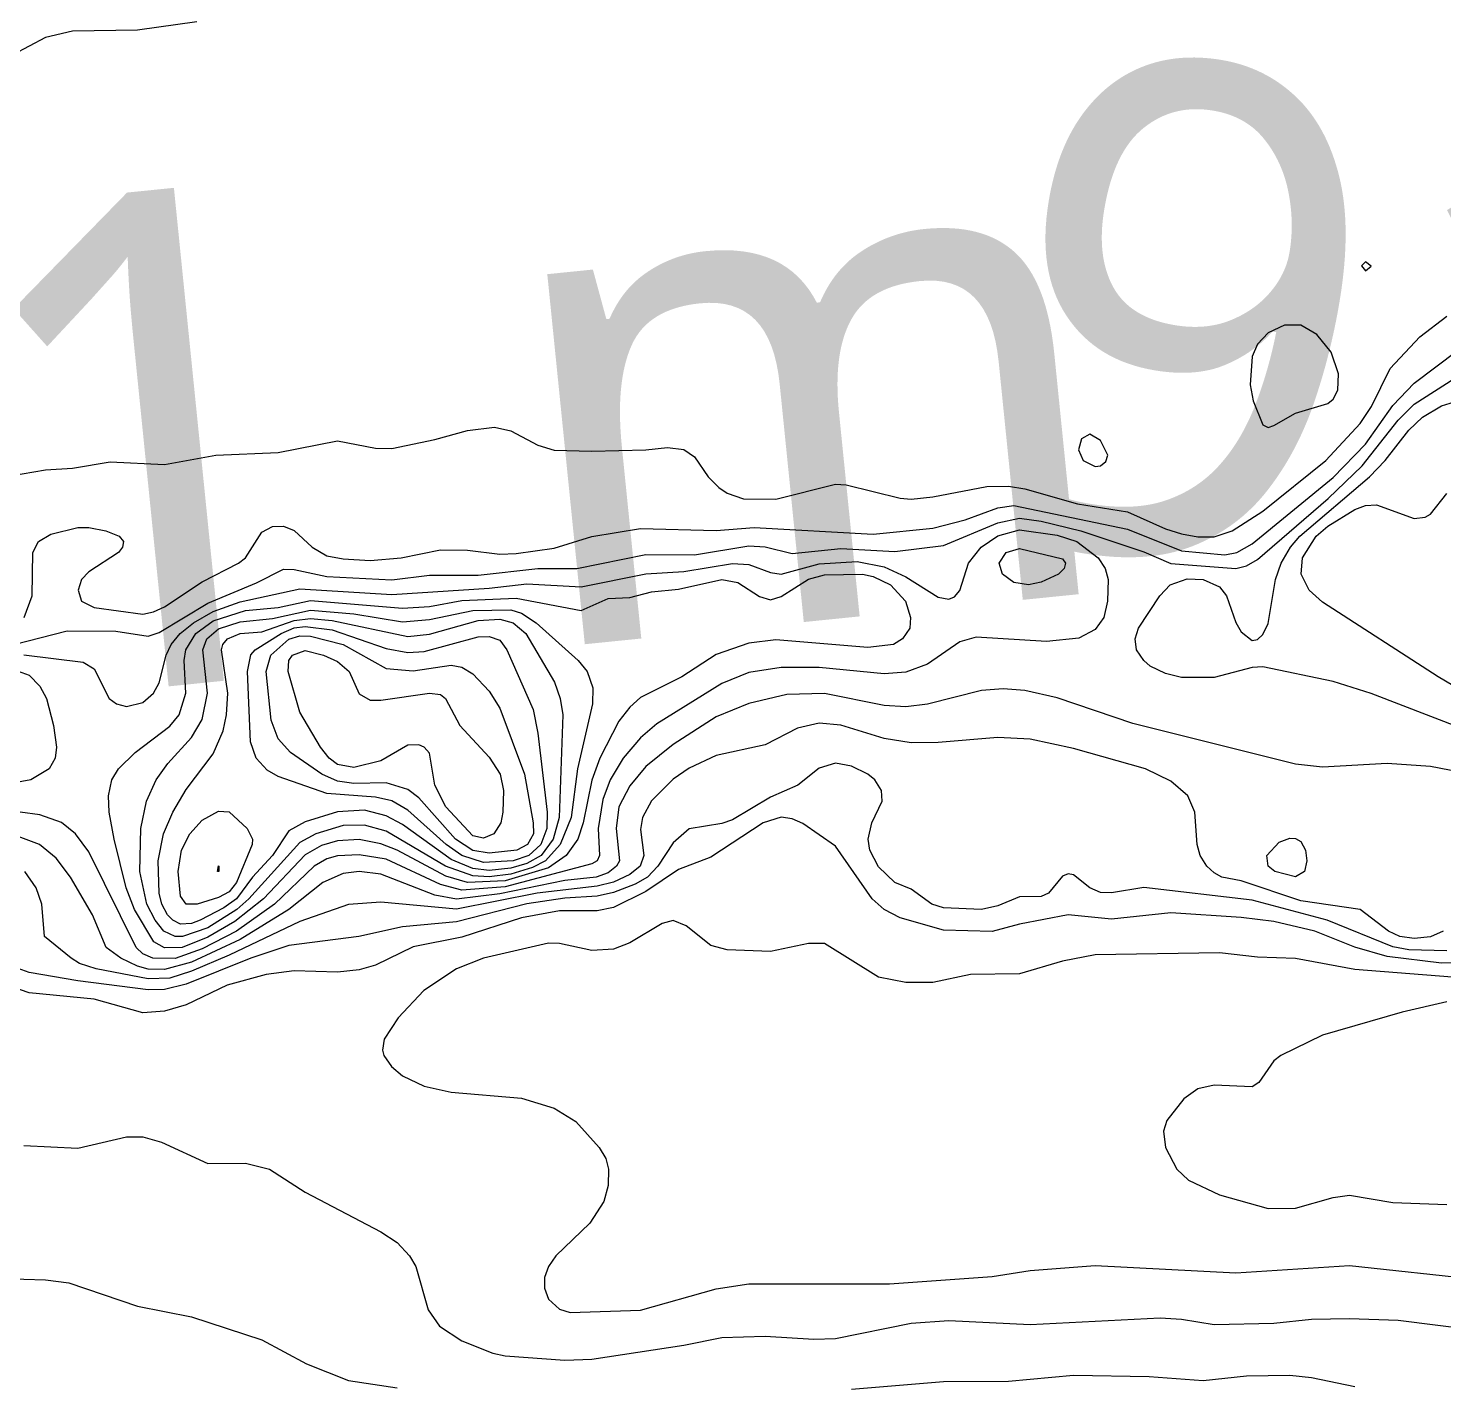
# Model space of a CAD drawing. Extents: x 474277 to 475042, y 254928 to 255625.
# Drawn here: x 474614.99 to 474635.03, y 255585.52 to 255604.72 of the extents above; entities that cross this region are included whole.
import ezdxf

# ---------------------------------------------------------------- set-up
doc = ezdxf.new("R2010")
doc.units = 0
doc.header["$MEASUREMENT"] = 0
doc.layers.add('BaseMapV2_DTM_export_MonNov09090547073261 — entities', color=1, linetype='CONTINUOUS')
doc.styles.get("Standard").update_dxf_attribs({"font": 'romans.shx'})

msp = doc.modelspace()

# ---------------------------------------------------------------- linework, layer by layer
at = {"layer": 'BaseMapV2_DTM_export_MonNov09090547073261 — entities', "color": 15, "linetype": 'Continuous', "true_color": 0xb7484b}
for points in [[(474617.379, 255604.811, 90.25), (474616.536, 255604.692, 90.25), (474615.616, 255604.675, 90.25), (474615.232, 255604.588, 90.25), (474614.772, 255604.34, 90.25)], [(474634.018, 255601.344, 90), (474633.941, 255601.406, 90), (474633.881, 255601.352, 90), (474633.941, 255601.281, 90), (474634.018, 255601.344, 90)], [(474614.236, 255598.291, 90.25), (474615.232, 255598.461, 90.25), (474615.616, 255598.481, 90.25), (474616.152, 255598.574, 90.25), (474616.919, 255598.533, 90.25), (474617.647, 255598.669, 90.25), (474618.529, 255598.705, 90.25), (474619.373, 255598.872, 90.25), (474619.91, 255598.768, 90.25), (474620.14, 255598.761, 90.25), (474620.753, 255598.888, 90.25), (474621.213, 255599.019, 90.25), (474621.596, 255599.064, 90.25), (474621.827, 255599.011, 90.25), (474622.21, 255598.809, 90.25), (474622.44, 255598.739, 90.25), (474622.977, 255598.722, 90.25), (474623.743, 255598.742, 90.25), (474624.05, 255598.778, 90.25), (474624.28, 255598.746, 90.25), (474624.433, 255598.645, 90.25), (474624.624, 255598.362, 90.25), (474624.777, 255598.209, 90.25), (474624.894, 255598.128, 90.25), (474625.124, 255598.049, 90.25), (474625.584, 255598.044, 90.25), (474626.427, 255598.256, 90.25), (474626.58, 255598.249, 90.25), (474627.347, 255598.057, 90.25), (474627.501, 255598.046, 90.25), (474627.807, 255598.076, 90.25), (474628.574, 255598.223, 90.25), (474628.881, 255598.226, 90.25), (474629.111, 255598.188, 90.25), (474629.86, 255597.979, 90.25), (474630.568, 255597.863, 90.25), (474631.104, 255597.624, 90.25), (474631.334, 255597.554, 90.25), (474631.564, 255597.509, 90.25), (474631.794, 255597.511, 90.25), (474632.052, 255597.595, 90.25), (474632.484, 255597.876, 90.25), (474633.379, 255598.592, 90.25), (474633.865, 255599.116, 90.25), (474634.024, 255599.359, 90.25), (474634.289, 255599.896, 90.25), (474634.708, 255600.346, 90.25), (474635.091, 255600.637, 90.25)], [(474614.934, 255596.369, 90.5), (474615.046, 255596.675, 90.5), (474615.053, 255597.289, 90.5), (474615.133, 255597.442, 90.5), (474615.309, 255597.55, 90.5), (474615.692, 255597.641, 90.5), (474615.846, 255597.643, 90.5), (474616.09, 255597.595, 90.5), (474616.279, 255597.519, 90.5), (474616.341, 255597.442, 90.5), (474616.327, 255597.365, 90.5), (474616.267, 255597.289, 90.5), (474615.846, 255597.014, 90.5), (474615.743, 255596.905, 90.5), (474615.696, 255596.752, 90.5), (474615.744, 255596.599, 90.5), (474615.922, 255596.507, 90.5), (474616.613, 255596.415, 90.5), (474616.766, 255596.445, 90.5), (474616.919, 255596.517, 90.5), (474617.456, 255596.872, 90.5), (474617.971, 255597.135, 90.5), (474618.069, 255597.214, 90.5), (474618.299, 255597.574, 90.5), (474618.453, 255597.656, 90.5), (474618.606, 255597.659, 90.5), (474618.759, 255597.599, 90.5), (474619.015, 255597.365, 90.5), (474619.22, 255597.243, 90.5), (474619.45, 255597.196, 90.5), (474619.833, 255597.174, 90.5), (474620.275, 255597.212, 90.5), (474620.83, 255597.326, 90.5), (474621.213, 255597.322, 90.5), (474621.673, 255597.264, 90.5), (474621.903, 255597.273, 90.5), (474622.44, 255597.35, 90.5), (474622.977, 255597.514, 90.5), (474623.667, 255597.627, 90.5), (474624.74, 255597.601, 90.5), (474625.277, 255597.644, 90.5), (474626.964, 255597.548, 90.5), (474627.807, 255597.634, 90.5), (474628.267, 255597.751, 90.5), (474628.727, 255597.923, 90.5), (474628.957, 255597.955, 90.5), (474630.568, 255597.618, 90.5), (474631.334, 255597.312, 90.5), (474631.948, 255597.255, 90.5), (474632.117, 255597.289, 90.5), (474632.331, 255597.411, 90.5), (474633.481, 255598.352, 90.5), (474633.939, 255598.822, 90.5), (474634.325, 255599.372, 90.5), (474634.631, 255599.686, 90.5), (474635.552, 255600.383, 90.5)], [(474632.638, 255599.089, 90), (474632.945, 255599.261, 90), (474633.405, 255599.398, 90), (474633.481, 255599.463, 90), (474633.549, 255599.589, 90), (474633.557, 255599.819, 90), (474633.453, 255600.126, 90), (474633.251, 255600.377, 90), (474633.021, 255600.511, 90), (474632.791, 255600.508, 90), (474632.561, 255600.401, 90), (474632.408, 255600.243, 90), (474632.331, 255600.067, 90), (474632.306, 255599.666, 90), (474632.348, 255599.436, 90), (474632.484, 255599.098, 90), (474632.561, 255599.06, 90), (474632.638, 255599.089, 90)], [(474614.783, 255595.985, 90.75), (474615.539, 255596.179, 90.75), (474616.229, 255596.174, 90.75), (474616.689, 255596.1, 90.75), (474616.843, 255596.156, 90.75), (474617.533, 255596.572, 90.75), (474618.223, 255596.857, 90.75), (474618.606, 255597.05, 90.75), (474618.759, 255597.046, 90.75), (474619.22, 255596.95, 90.75), (474620.14, 255596.902, 90.75), (474620.676, 255596.965, 90.75), (474621.366, 255596.966, 90.75), (474622.21, 255597.06, 90.75), (474622.765, 255597.059, 90.75), (474623.743, 255597.259, 90.75), (474624.433, 255597.257, 90.75), (474625.2, 255597.381, 90.75), (474625.43, 255597.368, 90.75), (474625.814, 255597.274, 90.75), (474626.504, 255597.343, 90.75), (474627.271, 255597.303, 90.75), (474627.961, 255597.388, 90.75), (474628.727, 255597.71, 90.75), (474629.034, 255597.774, 90.75), (474629.341, 255597.732, 90.75), (474629.906, 255597.595, 90.75), (474630.798, 255597.297, 90.75), (474631.181, 255597.132, 90.75), (474632.101, 255597.063, 90.75), (474632.254, 255597.098, 90.75), (474632.408, 255597.191, 90.75), (474633.412, 255598.055, 90.75), (474633.891, 255598.515, 90.75), (474634.401, 255599.163, 90.75), (474634.631, 255599.39, 90.75), (474635.782, 255600.129, 90.75)], [(474636.165, 255594.463, 91), (474634.018, 255595.289, 91), (474633.481, 255595.459, 91), (474632.484, 255595.667, 91), (474632.331, 255595.659, 91), (474631.794, 255595.514, 91), (474631.334, 255595.518, 91), (474631.104, 255595.574, 91), (474630.89, 255595.678, 91), (474630.797, 255595.755, 91), (474630.692, 255595.908, 91), (474630.674, 255596.062, 91), (474630.723, 255596.215, 91), (474631.026, 255596.675, 91), (474631.17, 255596.829, 91), (474631.411, 255596.916, 91), (474631.641, 255596.903, 91), (474631.871, 255596.802, 91), (474631.97, 255596.675, 91), (474632.101, 255596.297, 91), (474632.178, 255596.164, 91), (474632.331, 255596.043, 91), (474632.408, 255596.055, 91), (474632.484, 255596.125, 91), (474632.561, 255596.28, 91), (474632.663, 255596.905, 91), (474632.743, 255597.135, 91), (474632.877, 255597.365, 91), (474633.009, 255597.519, 91), (474633.994, 255598.362, 91), (474634.219, 255598.592, 91), (474634.555, 255599.023, 91), (474634.747, 255599.206, 91), (474635.015, 255599.366, 91), (474635.628, 255599.557, 91)], [(474630.108, 255598.509, 90), (474630.184, 255598.518, 90), (474630.261, 255598.578, 90), (474630.289, 255598.669, 90), (474630.184, 255598.877, 90), (474630.031, 255598.964, 90), (474629.914, 255598.899, 90), (474629.871, 255598.745, 90), (474629.939, 255598.592, 90), (474630.108, 255598.509, 90)], [(474635.618, 255595.142, 91.25), (474634.971, 255595.525, 91.25), (474633.328, 255596.583, 91.25), (474633.14, 255596.752, 91.25), (474633.026, 255596.982, 91.25), (474633.045, 255597.212, 91.25), (474633.238, 255597.519, 91.25), (474633.405, 255597.662, 91.25), (474633.788, 255597.899, 91.25), (474633.941, 255597.953, 91.25), (474634.095, 255597.964, 91.25), (474634.631, 255597.769, 91.25), (474634.785, 255597.787, 91.25), (474634.861, 255597.831, 91.25), (474635.091, 255598.122, 91.25)], [(474614.926, 255595.836, 91), (474615.769, 255595.735, 91), (474615.922, 255595.638, 91), (474616.137, 255595.218, 91), (474616.238, 255595.142, 91), (474616.382, 255595.106, 91), (474616.613, 255595.16, 91), (474616.766, 255595.295, 91), (474616.843, 255595.441, 91), (474616.945, 255595.832, 91), (474617.017, 255595.985, 91), (474617.144, 255596.138, 91), (474617.329, 255596.292, 91), (474617.609, 255596.451, 91), (474617.993, 255596.591, 91), (474618.836, 255596.772, 91), (474620.14, 255596.693, 91), (474621.52, 255596.781, 91), (474622.057, 255596.846, 91), (474622.823, 255596.802, 91), (474623.743, 255596.984, 91), (474624.28, 255597.021, 91), (474624.97, 255597.133, 91), (474625.2, 255597.12, 91), (474625.507, 255597.005, 91), (474625.66, 255596.98, 91), (474626.197, 255597.126, 91), (474626.734, 255597.162, 91), (474627.117, 255597.083, 91), (474627.424, 255596.941, 91), (474627.884, 255596.657, 91), (474628.037, 255596.627, 91), (474628.114, 255596.658, 91), (474628.191, 255596.751, 91), (474628.315, 255597.135, 91), (474628.494, 255597.365, 91), (474628.727, 255597.524, 91), (474629.034, 255597.607, 91), (474629.571, 255597.532, 91), (474629.851, 255597.442, 91), (474630.149, 255597.212, 91), (474630.25, 255597.059, 91), (474630.291, 255596.905, 91), (474630.285, 255596.599, 91), (474630.229, 255596.369, 91), (474630.108, 255596.195, 91), (474629.878, 255596.072, 91), (474629.417, 255596.026, 91), (474628.421, 255596.09, 91), (474628.191, 255596.022, 91), (474627.731, 255595.705, 91), (474627.424, 255595.591, 91), (474627.117, 255595.566, 91), (474626.197, 255595.656, 91), (474625.66, 255595.658, 91), (474625.2, 255595.586, 91), (474624.817, 255595.43, 91), (474623.897, 255594.861, 91), (474623.667, 255594.663, 91), (474623.422, 255594.375, 91), (474623.237, 255594.068, 91), (474623.13, 255593.786, 91), (474623.064, 255593.378, 91), (474623.086, 255592.995, 91), (474623.052, 255592.918, 91), (474622.977, 255592.873, 91), (474621.75, 255592.551, 91), (474621.136, 255592.504, 91), (474620.83, 255592.58, 91), (474620.063, 255592.94, 91), (474619.68, 255593.002, 91), (474619.373, 255592.989, 91), (474619.22, 255592.944, 91), (474619.04, 255592.841, 91), (474618.48, 255592.305, 91), (474617.939, 255591.921, 91), (474617.456, 255591.67, 91), (474617.073, 255591.534, 91), (474616.753, 255591.538, 91), (474616.613, 255591.6, 91), (474616.52, 255591.691, 91), (474615.846, 255593.047, 91), (474615.661, 255593.301, 91), (474615.462, 255593.461, 91), (474615.156, 255593.57, 91), (474614.312, 255593.681, 91)], [(474629.166, 255596.829, 91.25), (474628.957, 255596.862, 91.25), (474628.797, 255596.982, 91.25), (474628.75, 255597.135, 91.25), (474628.847, 255597.289, 91.25), (474629.034, 255597.344, 91.25), (474629.647, 255597.2, 91.25), (474629.687, 255597.135, 91.25), (474629.669, 255597.059, 91.25), (474629.59, 255596.982, 91.25), (474629.341, 255596.868, 91.25), (474629.166, 255596.829, 91.25)], [(474617.17, 255591.691, 91.25), (474616.919, 255591.687, 91.25), (474616.768, 255591.768, 91.25), (474616.495, 255592.228, 91.25), (474616.378, 255592.535, 91.25), (474616.208, 255593.225, 91.25), (474616.137, 255593.608, 91.25), (474616.126, 255593.838, 91.25), (474616.176, 255594.068, 91.25), (474616.269, 255594.222, 91.25), (474616.505, 255594.452, 91.25), (474616.996, 255594.825, 91.25), (474617.13, 255594.988, 91.25), (474617.224, 255595.295, 91.25), (474617.2, 255595.755, 91.25), (474617.222, 255595.908, 91.25), (474617.365, 255596.138, 91.25), (474617.609, 255596.319, 91.25), (474618.069, 255596.466, 91.25), (474618.529, 255596.508, 91.25), (474618.989, 255596.607, 91.25), (474620.293, 255596.498, 91.25), (474620.676, 255596.524, 91.25), (474621.136, 255596.609, 91.25), (474621.903, 255596.639, 91.25), (474622.823, 255596.466, 91.25), (474623.207, 255596.634, 91.25), (474623.513, 255596.648, 91.25), (474623.82, 255596.731, 91.25), (474624.203, 255596.768, 91.25), (474624.817, 255596.903, 91.25), (474625.047, 255596.863, 91.25), (474625.354, 255596.662, 91.25), (474625.507, 255596.615, 91.25), (474625.66, 255596.664, 91.25), (474626.044, 255596.912, 91.25), (474626.274, 255596.973, 91.25), (474626.81, 255596.979, 91.25), (474626.964, 255596.95, 91.25), (474627.206, 255596.829, 91.25), (474627.421, 255596.599, 91.25), (474627.492, 255596.369, 91.25), (474627.48, 255596.215, 91.25), (474627.379, 255596.062, 91.25), (474627.249, 255595.985, 91.25), (474626.887, 255595.941, 91.25), (474625.584, 255596.051, 91.25), (474625.2, 255596.003, 91.25), (474624.74, 255595.844, 91.25), (474624.25, 255595.525, 91.25), (474623.667, 255595.234, 91.25), (474623.513, 255595.097, 91.25), (474623.36, 255594.899, 91.25), (474623.087, 255594.375, 91.25), (474622.977, 255594.059, 91.25), (474622.853, 255593.455, 91.25), (474622.778, 255593.225, 91.25), (474622.61, 255592.995, 91.25), (474622.363, 255592.818, 91.25), (474621.75, 255592.633, 91.25), (474621.213, 255592.612, 91.25), (474620.906, 255592.701, 91.25), (474620.216, 255593.068, 91.25), (474619.986, 255593.16, 91.25), (474619.68, 255593.22, 91.25), (474619.373, 255593.203, 91.25), (474619.143, 255593.137, 91.25), (474618.913, 255593.003, 91.25), (474618.323, 255592.381, 91.25), (474617.916, 255592.056, 91.25), (474617.533, 255591.834, 91.25), (474617.17, 255591.691, 91.25)], [(474617.177, 255591.845, 91.5), (474617.073, 255591.845, 91.5), (474616.913, 255591.921, 91.5), (474616.787, 255592.075, 91.5), (474616.672, 255592.305, 91.5), (474616.573, 255592.765, 91.5), (474616.586, 255593.378, 91.5), (474616.665, 255593.762, 91.5), (474616.802, 255594.068, 91.5), (474616.969, 255594.298, 91.5), (474617.303, 255594.667, 91.5), (474617.456, 255594.92, 91.5), (474617.53, 255595.295, 91.5), (474617.462, 255595.908, 91.5), (474617.52, 255596.062, 91.5), (474617.686, 255596.208, 91.5), (474617.993, 255596.307, 91.5), (474618.453, 255596.351, 91.5), (474618.989, 255596.472, 91.5), (474619.603, 255596.42, 91.5), (474620.293, 255596.304, 91.5), (474620.676, 255596.338, 91.5), (474621.29, 255596.467, 91.5), (474621.827, 255596.474, 91.5), (474621.98, 255596.426, 91.5), (474622.185, 255596.292, 91.5), (474622.782, 255595.755, 91.5), (474622.91, 255595.602, 91.5), (474622.988, 255595.372, 91.5), (474622.984, 255595.142, 91.5), (474622.771, 255594.222, 91.5), (474622.683, 255593.531, 91.5), (474622.529, 255593.148, 91.5), (474622.321, 255592.918, 91.5), (474622.133, 255592.821, 91.5), (474621.827, 255592.729, 91.5), (474621.52, 255592.692, 91.5), (474621.29, 255592.705, 91.5), (474620.903, 255592.841, 91.5), (474620.063, 255593.336, 91.5), (474619.756, 255593.424, 91.5), (474619.45, 255593.418, 91.5), (474619.066, 255593.302, 91.5), (474618.836, 255593.176, 91.5), (474618.115, 255592.381, 91.5), (474617.944, 255592.228, 91.5), (474617.533, 255591.969, 91.5), (474617.177, 255591.845, 91.5)], [(474617.427, 255592.075, 91.75), (474617.303, 255592.03, 91.75), (474617.149, 255592.022, 91.75), (474617.037, 255592.075, 91.75), (474616.962, 255592.151, 91.75), (474616.882, 255592.305, 91.75), (474616.846, 255592.458, 91.75), (474616.829, 255592.918, 91.75), (474616.905, 255593.301, 91.75), (474617.039, 255593.608, 91.75), (474617.226, 255593.93, 91.75), (474617.609, 255594.433, 91.75), (474617.751, 255594.758, 91.75), (474617.801, 255594.988, 91.75), (474617.818, 255595.295, 91.75), (474617.729, 255595.908, 91.75), (474617.749, 255595.985, 91.75), (474617.813, 255596.062, 91.75), (474617.992, 255596.138, 91.75), (474618.299, 255596.163, 91.75), (474618.759, 255596.326, 91.75), (474618.989, 255596.354, 91.75), (474619.296, 255596.326, 91.75), (474620.37, 255596.098, 91.75), (474620.676, 255596.132, 91.75), (474621.366, 255596.323, 91.75), (474621.673, 255596.343, 91.75), (474621.861, 255596.292, 91.75), (474622.039, 255596.138, 91.75), (474622.445, 255595.448, 91.75), (474622.529, 255595.218, 91.75), (474622.563, 255594.988, 91.75), (474622.513, 255593.531, 91.75), (474622.428, 255593.225, 91.75), (474622.258, 255592.995, 91.75), (474622.057, 255592.881, 91.75), (474621.827, 255592.813, 91.75), (474621.52, 255592.783, 91.75), (474621.29, 255592.81, 91.75), (474620.983, 255592.938, 91.75), (474620.293, 255593.434, 91.75), (474620.063, 255593.557, 91.75), (474619.756, 255593.634, 91.75), (474619.373, 255593.611, 91.75), (474618.913, 255593.471, 91.75), (474618.683, 255593.344, 91.75), (474618.45, 255592.995, 91.75), (474618.168, 255592.688, 91.75), (474617.939, 255592.381, 91.75), (474617.763, 255592.252, 91.75), (474617.427, 255592.075, 91.75)], [(474621.861, 255592.918, 92), (474621.443, 255592.893, 92), (474621.136, 255592.992, 92), (474620.914, 255593.148, 92), (474620.37, 255593.637, 92), (474620.14, 255593.767, 92), (474619.91, 255593.819, 92), (474619.22, 255593.874, 92), (474618.529, 255594.112, 92), (474618.376, 255594.202, 92), (474618.219, 255594.375, 92), (474618.14, 255594.605, 92), (474618.096, 255595.602, 92), (474618.146, 255595.838, 92), (474618.207, 255595.908, 92), (474618.572, 255596.138, 92), (474618.759, 255596.218, 92), (474618.913, 255596.239, 92), (474619.296, 255596.191, 92), (474620.063, 255595.927, 92), (474620.37, 255595.872, 92), (474620.6, 255595.886, 92), (474621.366, 255596.091, 92), (474621.52, 255596.096, 92), (474621.673, 255596.044, 92), (474621.771, 255595.908, 92), (474622.143, 255595.065, 92), (474622.21, 255594.728, 92), (474622.343, 255593.608, 92), (474622.337, 255593.378, 92), (474622.254, 255593.148, 92), (474622.082, 255592.995, 92), (474621.861, 255592.918, 92)], [(474621.915, 255593.071, 92.25), (474621.52, 255593.027, 92.25), (474621.29, 255593.065, 92.25), (474621.046, 255593.225, 92.25), (474620.523, 255593.811, 92.25), (474620.37, 255593.931, 92.25), (474620.063, 255594.024, 92.25), (474619.603, 255594.016, 92.25), (474619.373, 255594.045, 92.25), (474619.15, 255594.145, 92.25), (474618.705, 255594.452, 92.25), (474618.529, 255594.648, 92.25), (474618.432, 255594.912, 92.25), (474618.362, 255595.602, 92.25), (474618.429, 255595.832, 92.25), (474618.683, 255596.059, 92.25), (474618.836, 255596.105, 92.25), (474618.989, 255596.104, 92.25), (474619.45, 255595.984, 92.25), (474620.063, 255595.646, 92.25), (474620.446, 255595.609, 92.25), (474620.983, 255595.689, 92.25), (474621.136, 255595.661, 92.25), (474621.29, 255595.566, 92.25), (474621.52, 255595.323, 92.25), (474621.673, 255595.08, 92.25), (474622.02, 255594.145, 92.25), (474622.145, 255593.455, 92.25), (474622.147, 255593.301, 92.25), (474622.064, 255593.148, 92.25), (474621.915, 255593.071, 92.25)], [(474621.587, 255593.301, 92.5), (474621.443, 255593.239, 92.5), (474621.29, 255593.273, 92.5), (474620.906, 255593.682, 92.5), (474620.753, 255593.992, 92.5), (474620.676, 255594.446, 92.5), (474620.6, 255594.529, 92.5), (474620.523, 255594.561, 92.5), (474620.37, 255594.556, 92.5), (474619.986, 255594.336, 92.5), (474619.603, 255594.241, 92.5), (474619.373, 255594.283, 92.5), (474619.252, 255594.375, 92.5), (474619.13, 255594.528, 92.5), (474618.836, 255595.027, 92.5), (474618.673, 255595.602, 92.5), (474618.682, 255595.755, 92.5), (474618.735, 255595.832, 92.5), (474618.913, 255595.901, 92.5), (474619.172, 255595.832, 92.5), (474619.373, 255595.742, 92.5), (474619.537, 255595.602, 92.5), (474619.68, 255595.286, 92.5), (474619.833, 255595.197, 92.5), (474619.986, 255595.193, 92.5), (474620.676, 255595.296, 92.5), (474620.83, 255595.275, 92.5), (474620.904, 255595.218, 92.5), (474621.105, 255594.835, 92.5), (474621.52, 255594.387, 92.5), (474621.678, 255594.145, 92.5), (474621.726, 255593.915, 92.5), (474621.713, 255593.608, 92.5), (474621.687, 255593.455, 92.5), (474621.587, 255593.301, 92.5)], [(474614.849, 255595.605, 91.25), (474615.002, 255595.55, 91.25), (474615.156, 255595.393, 91.25), (474615.25, 255595.218, 91.25), (474615.348, 255594.835, 91.25), (474615.388, 255594.528, 91.25), (474615.373, 255594.375, 91.25), (474615.288, 255594.222, 91.25), (474615.025, 255594.068, 91.25)], [(474635.84, 255594.068, 90.75), (474634.861, 255594.254, 90.75), (474634.248, 255594.295, 90.75), (474633.328, 255594.247, 90.75), (474632.945, 255594.289, 90.75), (474630.644, 255594.865, 90.75), (474629.571, 255595.228, 90.75), (474629.111, 255595.332, 90.75), (474628.804, 255595.354, 90.75), (474628.497, 255595.331, 90.75), (474627.731, 255595.136, 90.75), (474627.424, 255595.099, 90.75), (474627.117, 255595.118, 90.75), (474626.274, 255595.288, 90.75), (474625.737, 255595.274, 90.75), (474625.2, 255595.148, 90.75), (474624.74, 255594.957, 90.75), (474624.127, 255594.565, 90.75), (474623.743, 255594.253, 90.75), (474623.513, 255593.979, 90.75), (474623.36, 255593.685, 90.75), (474623.319, 255593.378, 90.75), (474623.366, 255592.918, 90.75), (474623.327, 255592.841, 90.75), (474623.207, 255592.748, 90.75), (474623.037, 255592.688, 90.75), (474622.593, 255592.639, 90.75), (474621.673, 255592.448, 90.75), (474621.06, 255592.376, 90.75), (474620.753, 255592.43, 90.75), (474619.986, 255592.728, 90.75), (474619.68, 255592.767, 90.75), (474619.45, 255592.736, 90.75), (474619.164, 255592.611, 90.75), (474618.681, 255592.228, 90.75), (474617.993, 255591.803, 90.75), (474617.303, 255591.482, 90.75), (474616.919, 255591.376, 90.75), (474616.689, 255591.383, 90.75), (474616.536, 255591.424, 90.75), (474616.302, 255591.538, 90.75), (474616.096, 255591.691, 90.75), (474615.899, 255592.151, 90.75), (474615.587, 255592.688, 90.75), (474615.386, 255592.956, 90.75), (474615.151, 255593.148, 90.75), (474614.772, 255593.292, 90.75)], [(474635.038, 255591.921, 90.5), (474634.861, 255591.842, 90.5), (474634.631, 255591.819, 90.5), (474634.427, 255591.845, 90.5), (474634.267, 255591.921, 90.5), (474633.865, 255592.229, 90.5), (474633.021, 255592.349, 90.5), (474632.178, 255592.632, 90.5), (474631.903, 255592.688, 90.5), (474631.794, 255592.747, 90.5), (474631.689, 255592.841, 90.5), (474631.594, 255592.995, 90.5), (474631.556, 255593.148, 90.5), (474631.522, 255593.608, 90.5), (474631.423, 255593.838, 90.5), (474631.181, 255594.049, 90.5), (474630.821, 255594.222, 90.5), (474629.801, 255594.512, 90.5), (474629.187, 255594.642, 90.5), (474628.727, 255594.667, 90.5), (474627.884, 255594.593, 90.5), (474627.501, 255594.59, 90.5), (474627.117, 255594.651, 90.5), (474626.504, 255594.839, 90.5), (474626.197, 255594.871, 90.5), (474625.89, 255594.8, 90.5), (474625.43, 255594.56, 90.5), (474624.74, 255594.411, 90.5), (474624.357, 255594.229, 90.5), (474624.127, 255594.077, 90.5), (474623.82, 255593.769, 90.5), (474623.692, 255593.531, 90.5), (474623.667, 255593.363, 90.5), (474623.715, 255592.995, 90.5), (474623.66, 255592.841, 90.5), (474623.513, 255592.724, 90.5), (474623.283, 255592.616, 90.5), (474623.053, 255592.557, 90.5), (474622.2, 255592.458, 90.5), (474621.06, 255592.231, 90.5), (474619.986, 255592.333, 90.5), (474619.526, 255592.3, 90.5), (474618.836, 255592.059, 90.5), (474617.839, 255591.579, 90.5), (474617.303, 255591.352, 90.5), (474616.996, 255591.257, 90.5), (474616.689, 255591.246, 90.5), (474615.953, 255591.385, 90.5), (474615.717, 255591.461, 90.5), (474615.6, 255591.538, 90.5), (474615.218, 255591.845, 90.5), (474615.181, 255592.305, 90.5), (474615.103, 255592.535, 90.5), (474614.94, 255592.765, 90.5)], [(474635.091, 255591.642, 90.25), (474634.555, 255591.654, 90.25), (474634.325, 255591.698, 90.25), (474633.398, 255592.075, 90.25), (474632.331, 255592.36, 90.25), (474630.798, 255592.542, 90.25), (474630.338, 255592.464, 90.25), (474630.184, 255592.47, 90.25), (474630.031, 255592.535, 90.25), (474629.801, 255592.717, 90.25), (474629.724, 255592.732, 90.25), (474629.647, 255592.7, 90.25), (474629.446, 255592.458, 90.25), (474629.341, 255592.413, 90.25), (474629.034, 255592.408, 90.25), (474628.727, 255592.278, 90.25), (474628.497, 255592.228, 90.25), (474627.961, 255592.252, 90.25), (474627.792, 255592.305, 90.25), (474627.501, 255592.514, 90.25), (474627.27, 255592.611, 90.25), (474627.04, 255592.834, 90.25), (474626.916, 255593.071, 90.25), (474626.893, 255593.225, 90.25), (474626.945, 255593.455, 90.25), (474627.09, 255593.762, 90.25), (474627.082, 255593.915, 90.25), (474626.984, 255594.068, 90.25), (474626.887, 255594.148, 90.25), (474626.657, 255594.261, 90.25), (474626.427, 255594.304, 90.25), (474626.197, 255594.232, 90.25), (474625.894, 255593.992, 90.25), (474625.507, 255593.822, 90.25), (474624.97, 255593.501, 90.25), (474624.817, 255593.445, 90.25), (474624.357, 255593.369, 90.25), (474624.127, 255593.173, 90.25), (474623.91, 255592.841, 90.25), (474623.763, 255592.688, 90.25), (474623.59, 255592.587, 90.25), (474623.283, 255592.469, 90.25), (474623.053, 255592.417, 90.25), (474622.593, 255592.39, 90.25), (474622.057, 255592.31, 90.25), (474621.06, 255592.053, 90.25), (474620.293, 255591.983, 90.25), (474619.674, 255591.845, 90.25), (474618.683, 255591.716, 90.25), (474618.146, 255591.539, 90.25), (474617.226, 255591.169, 90.25), (474616.919, 255591.094, 90.25), (474616.689, 255591.091, 90.25), (474615.692, 255591.218, 90.25), (474615.002, 255591.337, 90.25), (474614.849, 255591.393, 90.25)], [(474615.025, 255594.068, 91.25), (474614.696, 255594.005, 91.25)], [(474617.382, 255592.305, 92), (474617.226, 255592.303, 92), (474617.149, 255592.415, 92), (474617.116, 255592.765, 92), (474617.159, 255593.071, 92), (474617.281, 255593.301, 92), (474617.456, 255593.493, 92), (474617.686, 255593.623, 92), (474617.839, 255593.611, 92), (474618.091, 255593.378, 92), (474618.169, 255593.225, 92), (474618.162, 255593.148, 92), (474617.941, 255592.611, 92), (474617.839, 255592.479, 92), (474617.686, 255592.396, 92), (474617.382, 255592.305, 92)], [(474635.322, 255591.473, 90), (474635.015, 255591.468, 90), (474634.248, 255591.563, 90), (474633.788, 255591.694, 90), (474633.222, 255591.921, 90), (474632.638, 255592.057, 90), (474632.178, 255592.116, 90), (474631.181, 255592.18, 90), (474630.338, 255592.089, 90), (474629.724, 255592.154, 90), (474629.034, 255592.022, 90), (474628.651, 255591.914, 90), (474627.961, 255591.935, 90), (474627.347, 255592.112, 90), (474627.117, 255592.228, 90), (474626.949, 255592.381, 90), (474626.427, 255593.126, 90), (474625.967, 255593.449, 90), (474625.814, 255593.515, 90), (474625.66, 255593.539, 90), (474625.403, 255593.455, 90), (474624.664, 255592.968, 90), (474624.203, 255592.795, 90), (474623.743, 255592.481, 90), (474623.283, 255592.255, 90), (474623.053, 255592.208, 90), (474622.517, 255592.207, 90), (474621.98, 255592.11, 90), (474621.136, 255591.837, 90), (474620.446, 255591.698, 90), (474619.91, 255591.438, 90), (474619.68, 255591.372, 90), (474619.373, 255591.339, 90), (474618.759, 255591.358, 90), (474618.359, 255591.308, 90), (474617.81, 255591.155, 90), (474617.226, 255590.878, 90), (474616.919, 255590.786, 90), (474616.613, 255590.764, 90), (474615.922, 255590.959, 90), (474615.002, 255591.047, 90), (474614.772, 255591.127, 90)], [(474633.077, 255592.765, 90.75), (474632.945, 255592.692, 90.75), (474632.653, 255592.765, 90.75), (474632.558, 255592.841, 90.75), (474632.54, 255592.995, 90.75), (474632.715, 255593.182, 90.75), (474632.868, 255593.238, 90.75), (474632.945, 255593.233, 90.75), (474633.021, 255593.192, 90.75), (474633.091, 255593.071, 90.75), (474633.11, 255592.918, 90.75), (474633.077, 255592.765, 90.75)], [(474617.691, 255592.765, 92.25), (474617.672, 255592.765, 92.25), (474617.686, 255592.845, 92.25), (474617.688, 255592.841, 92.25), (474617.691, 255592.765, 92.25)], [(474635.168, 255591.268, 89.75), (474633.788, 255591.379, 89.75), (474632.945, 255591.533, 89.75), (474632.408, 255591.551, 89.75), (474631.871, 255591.616, 89.75), (474630.108, 255591.585, 89.75), (474629.647, 255591.497, 89.75), (474629.034, 255591.315, 89.75), (474628.344, 255591.306, 89.75), (474627.807, 255591.194, 89.75), (474627.424, 255591.193, 89.75), (474627.04, 255591.269, 89.75), (474626.274, 255591.748, 89.75), (474626.044, 255591.747, 89.75), (474625.507, 255591.633, 89.75), (474624.894, 255591.657, 89.75), (474624.664, 255591.72, 89.75), (474624.312, 255591.998, 89.75), (474624.127, 255592.07, 89.75), (474623.973, 255592.031, 89.75), (474623.513, 255591.754, 89.75), (474623.283, 255591.665, 89.75), (474622.977, 255591.647, 89.75), (474622.517, 255591.748, 89.75), (474622.363, 255591.749, 89.75), (474621.443, 255591.54, 89.75), (474621.06, 255591.387, 89.75), (474620.595, 255591.078, 89.75), (474620.231, 255590.694, 89.75), (474620.035, 255590.388, 89.75), (474620.011, 255590.234, 89.75), (474620.029, 255590.158, 89.75), (474620.137, 255590.004, 89.75), (474620.293, 255589.871, 89.75), (474620.6, 255589.724, 89.75), (474620.983, 255589.639, 89.75), (474621.98, 255589.552, 89.75), (474622.44, 255589.412, 89.75), (474622.747, 255589.224, 89.75), (474623.08, 255588.854, 89.75), (474623.173, 255588.701, 89.75), (474623.214, 255588.548, 89.75), (474623.207, 255588.318, 89.75), (474623.146, 255588.087, 89.75), (474622.948, 255587.781, 89.75), (474622.468, 255587.321, 89.75), (474622.361, 255587.167, 89.75), (474622.303, 255587.014, 89.75), (474622.306, 255586.861, 89.75), (474622.364, 255586.707, 89.75), (474622.517, 255586.564, 89.75), (474622.67, 255586.517, 89.75), (474623.667, 255586.549, 89.75), (474624.74, 255586.852, 89.75), (474625.2, 255586.923, 89.75), (474627.194, 255586.923, 89.75), (474628.651, 255587.026, 89.75), (474629.187, 255587.11, 89.75), (474630.108, 255587.18, 89.75), (474632.101, 255587.08, 89.75), (474633.711, 255587.182, 89.75), (474635.552, 255586.983, 89.75)], [(474635.091, 255590.92, 89.5), (474634.457, 255590.771, 89.5), (474633.328, 255590.446, 89.5), (474632.74, 255590.158, 89.5), (474632.64, 255590.081, 89.5), (474632.43, 255589.774, 89.5), (474632.331, 255589.716, 89.5), (474631.794, 255589.737, 89.5), (474631.564, 255589.685, 89.5), (474631.364, 255589.544, 89.5), (474631.126, 255589.238, 89.5), (474631.077, 255589.084, 89.5), (474631.107, 255588.854, 89.5), (474631.266, 255588.548, 89.5), (474631.429, 255588.394, 89.5), (474631.871, 255588.183, 89.5), (474632.561, 255587.99, 89.5), (474632.945, 255587.996, 89.5), (474633.481, 255588.148, 89.5), (474633.711, 255588.178, 89.5), (474634.325, 255588.077, 89.5), (474635.091, 255588.045, 89.5)], [(474614.926, 255588.884, 90), (474615.692, 255588.845, 90), (474616.382, 255589.004, 90), (474616.613, 255589.008, 90), (474616.878, 255588.931, 90), (474617.533, 255588.628, 90), (474618.069, 255588.631, 90), (474618.41, 255588.548, 90), (474618.913, 255588.223, 90), (474619.986, 255587.658, 90), (474620.216, 255587.507, 90), (474620.393, 255587.321, 90), (474620.484, 255587.167, 90), (474620.655, 255586.554, 90), (474620.816, 255586.324, 90), (474621.136, 255586.116, 90), (474621.573, 255585.941, 90), (474621.75, 255585.9, 90), (474622.593, 255585.841, 90), (474622.977, 255585.853, 90), (474624.28, 255586.053, 90), (474624.817, 255586.164, 90), (474625.43, 255586.182, 90), (474626.12, 255586.136, 90), (474626.427, 255586.147, 90), (474627.501, 255586.364, 90), (474628.037, 255586.404, 90), (474629.187, 255586.347, 90), (474631.028, 255586.441, 90), (474631.334, 255586.423, 90), (474631.794, 255586.347, 90), (474632.638, 255586.364, 90), (474633.175, 255586.422, 90), (474633.711, 255586.432, 90), (474634.401, 255586.406, 90), (474636.165, 255586.186, 90)], [(474614.619, 255586.999, 90.25), (474615.232, 255586.98, 90.25), (474615.564, 255586.937, 90.25), (474616.536, 255586.607, 90.25), (474617.303, 255586.456, 90.25), (474618.299, 255586.127, 90.25), (474618.934, 255585.787, 90.25), (474619.526, 255585.554, 90.25), (474620.216, 255585.449, 90.25)], [(474626.657, 255585.429, 90.25), (474627.961, 255585.54, 90.25), (474628.881, 255585.543, 90.25), (474629.801, 255585.629, 90.25), (474630.874, 255585.608, 90.25), (474631.641, 255585.55, 90.25), (474632.254, 255585.619, 90.25), (474632.868, 255585.626, 90.25), (474633.175, 255585.593, 90.25), (474633.788, 255585.467, 90.25)]]:
    msp.add_polyline3d(points, dxfattribs=at)

# ---------------------------------------------------------------- texts
at = {"layer": 'BaseMapV2_DTM_export_MonNov09090547073261 — entities', "color": 250, "true_color": 0x323232, "char_height": 0.2, "width": 17.61571, "attachment_point": 7}
for insert, rotation in [((474628.204, 255597.565), 350.5543), ((474609.335, 255594.517), 5.7849)]:
    msp.add_mtext('\\fOpen Sans|i0|b0;\\H7.02279;91\\~m', dxfattribs=dict(at, insert=insert, rotation=rotation))

doc.saveas('drawing.dxf')
